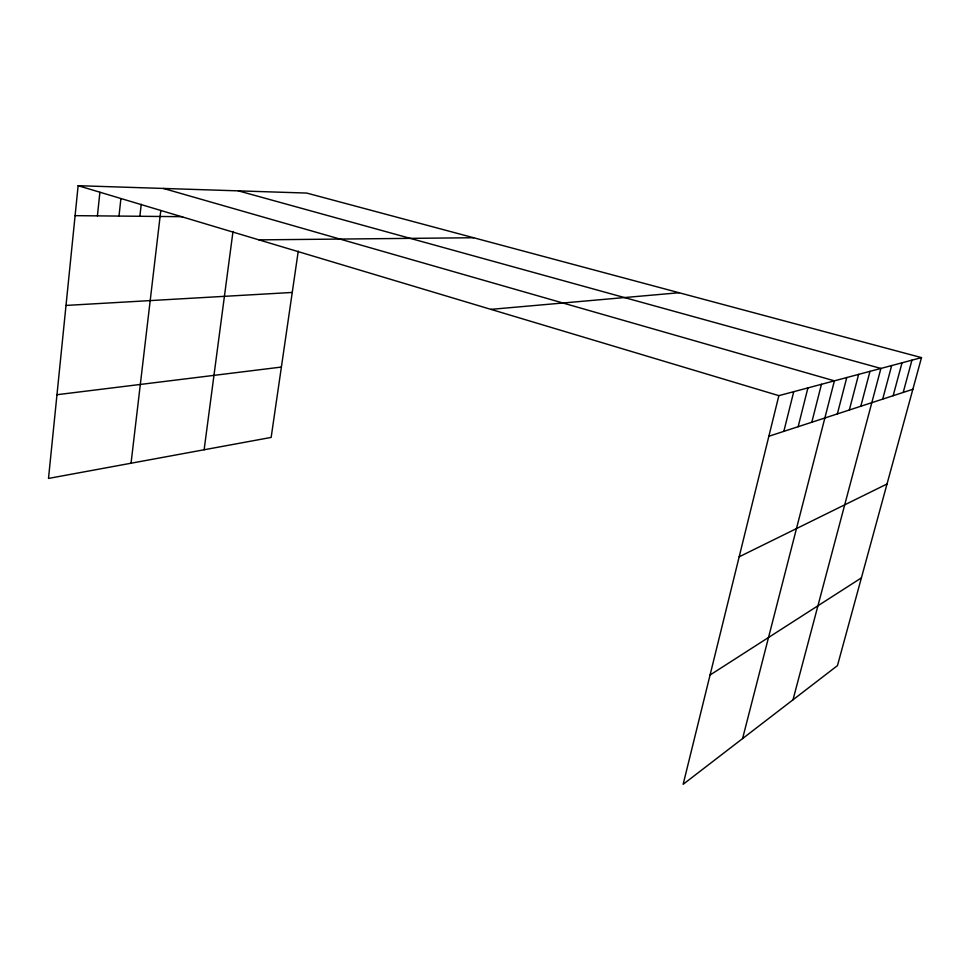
<?xml version="1.0" encoding="UTF-8"?>
<svg xmlns="http://www.w3.org/2000/svg" width="970" height="970" viewBox="0 0 970 970"><rect width="100%" height="100%" fill="white"/><g stroke="black" fill="none" stroke-linecap="round" stroke-linejoin="round"><path stroke-width="1.45" d="M921.5 357.615L778.861 395.651L683.147 784.306L837.462 665.614L921.5 357.615L306.702 193.066L78.133 185.694L48.5 478.428L271.151 437.421L298.263 251.097M97.412 215.873L99.898 192.302M118.995 216.08L120.898 198.692M139.874 216.274L141.244 204.282M131.047 463.224L160.79 210.575M204.124 449.765L232.994 231.49M783.845 431.371L793.739 391.686M798.152 426.703L807.913 387.903M811.805 422.253L821.457 384.29M742.571 738.594L834.394 380.846L163.396 188.447M837.352 413.923L846.774 377.536M849.32 410.019L858.632 374.384M860.802 406.272L869.993 371.352M792.975 699.843L880.893 368.442L238.365 190.86M882.7 399.131L891.672 365.569M893.152 395.712L902.015 362.816M903.203 392.438L911.945 360.161M710.064 675.011L861.409 577.877M739.176 556.804L887.016 483.994M768.858 436.257L912.855 389.285M56.975 394.717L281.385 367.06M490.917 309.369L679.109 292.734M66.008 305.429L292.249 292.443M258.941 239.869L473.627 237.735M75.102 215.655L182.59 216.686M78.133 185.694L778.861 395.651"/></g></svg>
